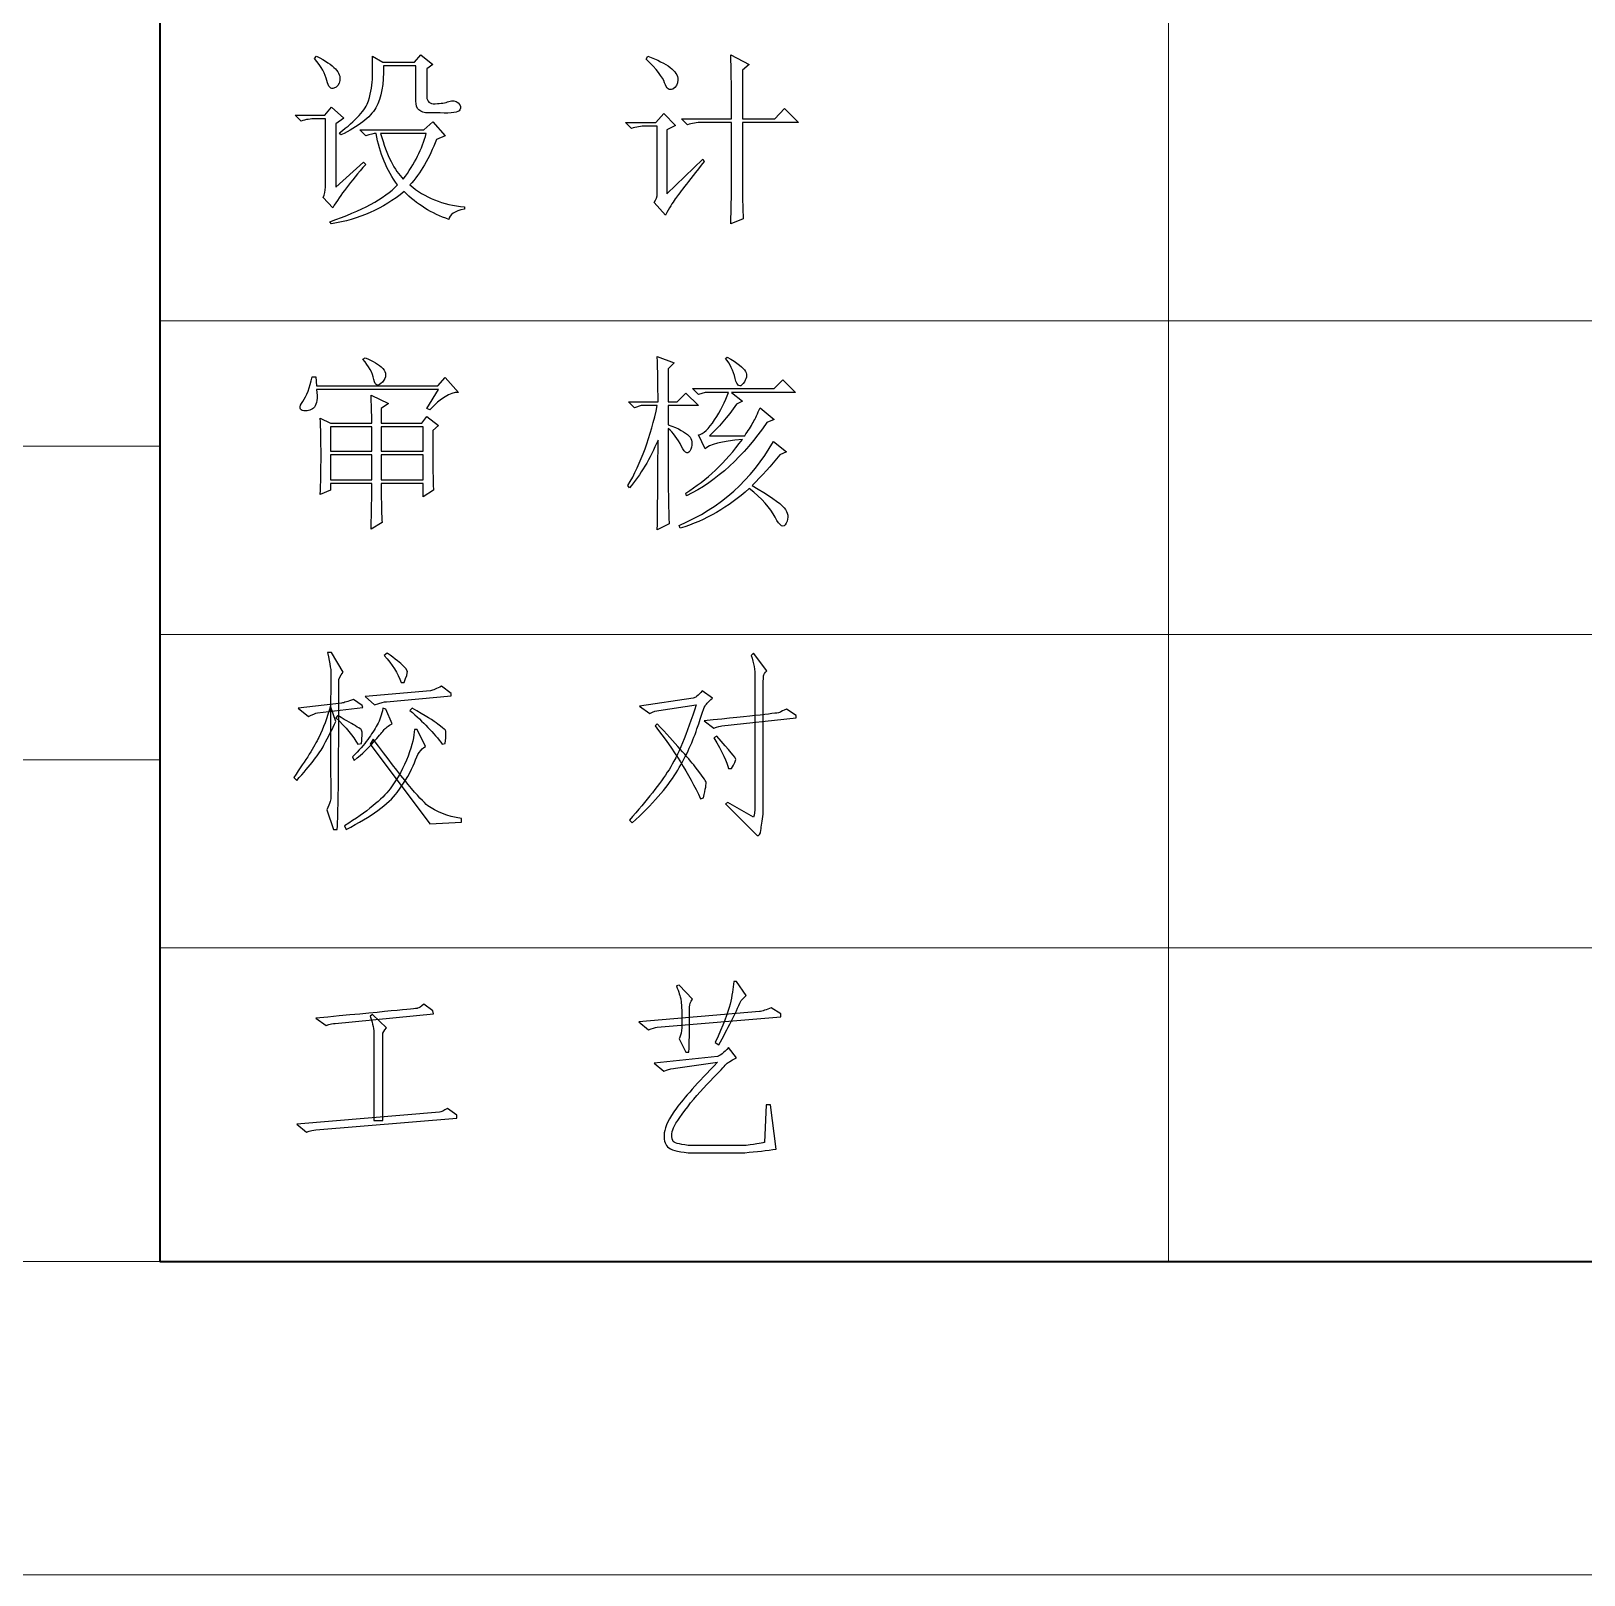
# Model space of a CAD drawing. Header units: millimetres. Extents: x -894 to 2281, y 379 to 1725.
# Drawn here: x 375.5 to 471.9, y 568.3 to 664.2 of the extents above; entities that cross this region are included whole.
import ezdxf

# ---------------------------------------------------------------- set-up
doc = ezdxf.new("R2010")
doc.units = ezdxf.units.MM
doc.layers.add('layer 1', color=7, linetype='Continuous')

msp = doc.modelspace()

# ---------------------------------------------------------------- linework, layer by layer
at = {"layer": 'layer 1', "lineweight": 35}
for points in [[(383.463, 1705.287), (383.463, 1705.287), (383.463, 587.778), (383.463, 587.778)], [(383.463, 587.778), (383.463, 587.778), (1135.285, 587.778), (1135.285, 587.778)]]:
    msp.add_open_spline(points, degree=3, dxfattribs=at)
at = {"layer": 'layer 1', "color": 1, "lineweight": 9}
for points in [[(383.463, 762.997), (383.463, 762.997), (383.463, 587.778), (383.463, 587.778)], [(446.115, 762.997), (446.115, 762.997), (446.115, 587.778), (446.115, 587.778)], [(634.07, 646.184), (634.07, 646.184), (383.463, 646.184), (383.463, 646.184)], [(383.463, 638.396), (383.463, 638.396), (279.043, 638.396), (279.043, 638.396)], [(383.463, 638.396), (383.463, 638.396), (383.463, 638.396), (383.463, 638.396)], [(634.07, 626.715), (634.07, 626.715), (383.463, 626.715), (383.463, 626.715)], [(383.463, 618.928), (383.463, 618.928), (279.043, 618.928), (279.043, 618.928)], [(383.463, 618.928), (383.463, 618.928), (383.463, 618.928), (383.463, 618.928)], [(884.678, 607.246), (884.678, 607.246), (383.463, 607.246), (383.463, 607.246)], [(383.463, 587.778), (383.463, 587.778), (279.043, 587.778), (279.043, 587.778)], [(383.463, 587.778), (383.463, 587.778), (383.463, 587.778), (383.463, 587.778)], [(279.043, 568.309), (279.043, 568.309), (1156.169, 568.309), (1156.169, 568.309)]]:
    msp.add_open_spline(points, degree=3, dxfattribs=at)
at = {"layer": 'layer 1', "color": 1}
for points, knots in [([(393.074, 662.47), (393.498, 661.952), (393.757, 661.497), (393.848, 661.099), (393.848, 661.099), (393.94, 660.704), (394.084, 660.544), (394.283, 660.62), (394.283, 660.62), (394.479, 660.696), (394.602, 660.856), (394.647, 661.099), (394.647, 661.099), (394.693, 661.343), (394.602, 661.586), (394.372, 661.829), (394.372, 661.829), (394.144, 662.073), (393.757, 662.332), (393.21, 662.606), (393.21, 662.606), (393.21, 662.606), (393.074, 662.47), (393.074, 662.47)], [0, 0, 0, 0, 0.166667, 0.166667, 0.166667, 0.166667, 0.333333, 0.333333, 0.333333, 0.333333, 0.5, 0.5, 0.5, 0.5, 0.666667, 0.666667, 0.666667, 0.666667, 0.833333, 0.833333, 0.833333, 0.833333, 1, 1, 1, 1]), ([(400.053, 660.097), (400.053, 660.097), (400.053, 661.829), (400.053, 661.829), (400.053, 661.829), (400.053, 661.829), (400.419, 662.104), (400.419, 662.104), (400.419, 662.104), (400.419, 662.104), (399.689, 662.698), (399.689, 662.698), (399.689, 662.698), (399.689, 662.698), (399.278, 662.24), (399.278, 662.24), (399.278, 662.24), (399.278, 662.24), (397.316, 662.24), (397.316, 662.24), (397.316, 662.24), (397.316, 662.24), (396.677, 662.606), (396.677, 662.606), (396.677, 662.606), (396.677, 662.18), (396.677, 661.753), (396.677, 661.329), (396.677, 661.329), (396.677, 660.903), (396.593, 660.408), (396.426, 659.846), (396.426, 659.846), (396.259, 659.283), (395.659, 658.621), (394.623, 657.86), (394.623, 657.86), (394.623, 657.86), (394.715, 657.723), (394.715, 657.723), (394.715, 657.723), (395.811, 658.241), (396.533, 658.804), (396.884, 659.411), (396.884, 659.411), (397.232, 660.021), (397.392, 660.887), (397.363, 662.012), (397.363, 662.012), (397.363, 662.012), (399.37, 662.012), (399.37, 662.012), (399.37, 662.012), (399.37, 662.012), (399.37, 659.822), (399.37, 659.822), (399.37, 659.822), (399.37, 659.335), (399.629, 659.092), (400.145, 659.092), (400.145, 659.092), (400.145, 659.092), (400.875, 659.092), (400.875, 659.092), (400.875, 659.092), (401.605, 659.063), (402.015, 659.123), (402.107, 659.275), (402.107, 659.275), (402.199, 659.427), (402.16, 659.571), (401.994, 659.709), (401.994, 659.709), (401.827, 659.846), (401.636, 659.875), (401.424, 659.799), (401.424, 659.799), (401.209, 659.723), (400.929, 659.678), (400.579, 659.663), (400.579, 659.663), (400.228, 659.647), (400.053, 659.793), (400.053, 660.097)], [0, 0, 0, 0, 0.047619, 0.047619, 0.047619, 0.047619, 0.095238, 0.095238, 0.095238, 0.095238, 0.142857, 0.142857, 0.142857, 0.142857, 0.190476, 0.190476, 0.190476, 0.190476, 0.238095, 0.238095, 0.238095, 0.238095, 0.285714, 0.285714, 0.285714, 0.285714, 0.333333, 0.333333, 0.333333, 0.333333, 0.380952, 0.380952, 0.380952, 0.380952, 0.428571, 0.428571, 0.428571, 0.428571, 0.47619, 0.47619, 0.47619, 0.47619, 0.52381, 0.52381, 0.52381, 0.52381, 0.571429, 0.571429, 0.571429, 0.571429, 0.619048, 0.619048, 0.619048, 0.619048, 0.666667, 0.666667, 0.666667, 0.666667, 0.714286, 0.714286, 0.714286, 0.714286, 0.761905, 0.761905, 0.761905, 0.761905, 0.809524, 0.809524, 0.809524, 0.809524, 0.857143, 0.857143, 0.857143, 0.857143, 0.904762, 0.904762, 0.904762, 0.904762, 0.952381, 0.952381, 0.952381, 0.952381, 1, 1, 1, 1]), ([(413.679, 662.423), (414.317, 661.816), (414.697, 661.329), (414.819, 660.963), (414.819, 660.963), (414.94, 660.599), (415.108, 660.469), (415.32, 660.576), (415.32, 660.576), (415.534, 660.683), (415.639, 660.872), (415.639, 661.146), (415.639, 661.146), (415.639, 661.419), (415.479, 661.678), (415.16, 661.921), (415.16, 661.921), (414.841, 662.164), (414.377, 662.392), (413.77, 662.606), (413.77, 662.606), (413.77, 662.606), (413.679, 662.423), (413.679, 662.423)], [0, 0, 0, 0, 0.166667, 0.166667, 0.166667, 0.166667, 0.333333, 0.333333, 0.333333, 0.333333, 0.5, 0.5, 0.5, 0.5, 0.666667, 0.666667, 0.666667, 0.666667, 0.833333, 0.833333, 0.833333, 0.833333, 1, 1, 1, 1]), ([(418.97, 658.728), (418.97, 658.728), (415.869, 658.728), (415.869, 658.728), (415.869, 658.728), (415.869, 658.728), (416.233, 658.362), (416.233, 658.362), (416.233, 658.362), (416.507, 658.454), (416.811, 658.498), (417.146, 658.498), (417.146, 658.498), (417.146, 658.498), (418.97, 658.498), (418.97, 658.498), (418.97, 658.498), (418.97, 658.498), (418.97, 654.439), (418.97, 654.439), (418.97, 654.439), (418.97, 653.952), (418.957, 653.207), (418.925, 652.202), (418.925, 652.202), (418.925, 652.202), (419.7, 652.521), (419.7, 652.521), (419.7, 652.521), (419.671, 653.1), (419.655, 653.662), (419.655, 654.209), (419.655, 654.209), (419.655, 654.209), (419.655, 658.498), (419.655, 658.498), (419.655, 658.498), (419.655, 658.498), (423.123, 658.498), (423.123, 658.498), (423.123, 658.498), (423.123, 658.498), (422.256, 659.367), (422.256, 659.367), (422.256, 659.367), (422.256, 659.367), (421.663, 658.728), (421.663, 658.728), (421.663, 658.728), (421.663, 658.728), (419.655, 658.728), (419.655, 658.728), (419.655, 658.728), (419.655, 658.728), (419.655, 661.74), (419.655, 661.74), (419.655, 661.74), (419.655, 661.74), (420.066, 662.104), (420.066, 662.104), (420.066, 662.104), (420.066, 662.104), (418.925, 662.698), (418.925, 662.698), (418.925, 662.698), (418.957, 662.088), (418.97, 660.767), (418.97, 658.728)], [0, 0, 0, 0, 0.058824, 0.058824, 0.058824, 0.058824, 0.117647, 0.117647, 0.117647, 0.117647, 0.176471, 0.176471, 0.176471, 0.176471, 0.235294, 0.235294, 0.235294, 0.235294, 0.294118, 0.294118, 0.294118, 0.294118, 0.352941, 0.352941, 0.352941, 0.352941, 0.411765, 0.411765, 0.411765, 0.411765, 0.470588, 0.470588, 0.470588, 0.470588, 0.529412, 0.529412, 0.529412, 0.529412, 0.588235, 0.588235, 0.588235, 0.588235, 0.647059, 0.647059, 0.647059, 0.647059, 0.705882, 0.705882, 0.705882, 0.705882, 0.764706, 0.764706, 0.764706, 0.764706, 0.823529, 0.823529, 0.823529, 0.823529, 0.882353, 0.882353, 0.882353, 0.882353, 0.941176, 0.941176, 0.941176, 0.941176, 1, 1, 1, 1]), ([(394.395, 654.484), (394.395, 654.484), (394.395, 658.409), (394.395, 658.409), (394.395, 658.409), (394.395, 658.409), (394.898, 658.773), (394.898, 658.773), (394.898, 658.773), (394.898, 658.773), (394.123, 659.458), (394.123, 659.458), (394.123, 659.458), (394.123, 659.458), (393.712, 658.956), (393.712, 658.956), (393.712, 658.956), (393.712, 658.956), (391.886, 658.956), (391.886, 658.956), (391.886, 658.956), (391.886, 658.956), (392.252, 658.59), (392.252, 658.59), (392.252, 658.59), (392.524, 658.681), (392.83, 658.728), (393.163, 658.728), (393.163, 658.728), (393.163, 658.728), (393.757, 658.728), (393.757, 658.728), (393.757, 658.728), (393.757, 658.728), (393.757, 654.484), (393.757, 654.484), (393.757, 654.484), (393.757, 654.241), (393.712, 654.028), (393.621, 653.845), (393.621, 653.845), (393.621, 653.845), (394.212, 653.207), (394.212, 653.207), (394.212, 653.207), (394.456, 653.602), (394.738, 654.013), (395.057, 654.439), (395.057, 654.439), (395.377, 654.863), (395.78, 655.35), (396.266, 655.899), (396.266, 655.899), (396.266, 655.899), (396.13, 656.036), (396.13, 656.036), (396.13, 656.036), (396.13, 656.036), (394.395, 654.484), (394.395, 654.484)], [0, 0, 0, 0, 0.066667, 0.066667, 0.066667, 0.066667, 0.133333, 0.133333, 0.133333, 0.133333, 0.2, 0.2, 0.2, 0.2, 0.266667, 0.266667, 0.266667, 0.266667, 0.333333, 0.333333, 0.333333, 0.333333, 0.4, 0.4, 0.4, 0.4, 0.466667, 0.466667, 0.466667, 0.466667, 0.533333, 0.533333, 0.533333, 0.533333, 0.6, 0.6, 0.6, 0.6, 0.666667, 0.666667, 0.666667, 0.666667, 0.733333, 0.733333, 0.733333, 0.733333, 0.8, 0.8, 0.8, 0.8, 0.866667, 0.866667, 0.866667, 0.866667, 0.933333, 0.933333, 0.933333, 0.933333, 1, 1, 1, 1]), ([(414.956, 654.073), (414.956, 654.073), (414.956, 658.043), (414.956, 658.043), (414.956, 658.043), (414.956, 658.043), (415.503, 658.317), (415.503, 658.317), (415.503, 658.317), (415.503, 658.317), (414.773, 659.047), (414.773, 659.047), (414.773, 659.047), (414.773, 659.047), (414.27, 658.498), (414.27, 658.498), (414.27, 658.498), (414.27, 658.498), (412.399, 658.498), (412.399, 658.498), (412.399, 658.498), (412.399, 658.498), (412.765, 658.134), (412.765, 658.134), (412.765, 658.134), (413.04, 658.226), (413.344, 658.271), (413.679, 658.271), (413.679, 658.271), (413.679, 658.271), (414.362, 658.271), (414.362, 658.271), (414.362, 658.271), (414.362, 658.271), (414.362, 654.392), (414.362, 654.392), (414.362, 654.392), (414.362, 654.392), (414.362, 654.293), (414.362, 654.096), (414.362, 654.096), (414.362, 653.898), (414.302, 653.709), (414.179, 653.526), (414.179, 653.526), (414.179, 653.526), (414.864, 652.749), (414.864, 652.749), (414.864, 652.749), (415.108, 653.176), (415.312, 653.51), (415.479, 653.754), (415.479, 653.754), (415.647, 653.997), (416.248, 654.772), (417.282, 656.08), (417.282, 656.08), (417.282, 656.08), (417.191, 656.219), (417.191, 656.219), (417.191, 656.219), (417.191, 656.219), (414.956, 654.073), (414.956, 654.073)], [0, 0, 0, 0, 0.0625, 0.0625, 0.0625, 0.0625, 0.125, 0.125, 0.125, 0.125, 0.1875, 0.1875, 0.1875, 0.1875, 0.25, 0.25, 0.25, 0.25, 0.3125, 0.3125, 0.3125, 0.3125, 0.375, 0.375, 0.375, 0.375, 0.4375, 0.4375, 0.4375, 0.4375, 0.5, 0.5, 0.5, 0.5, 0.5625, 0.5625, 0.5625, 0.5625, 0.625, 0.625, 0.625, 0.625, 0.6875, 0.6875, 0.6875, 0.6875, 0.75, 0.75, 0.75, 0.75, 0.8125, 0.8125, 0.8125, 0.8125, 0.875, 0.875, 0.875, 0.875, 0.9375, 0.9375, 0.9375, 0.9375, 1, 1, 1, 1]), ([(395.902, 658.043), (395.902, 658.043), (396.266, 657.679), (396.266, 657.679), (396.266, 657.679), (396.541, 657.768), (396.753, 657.815), (396.905, 657.815), (396.905, 657.815), (396.905, 657.815), (396.905, 657.815), (396.905, 657.815), (396.905, 657.815), (397.119, 656.598), (397.559, 655.533), (398.229, 654.62), (398.229, 654.62), (397.407, 653.769), (396.007, 653.008), (394.031, 652.338), (394.031, 652.338), (394.031, 652.338), (394.123, 652.202), (394.123, 652.202), (394.123, 652.202), (395.826, 652.477), (397.331, 653.144), (398.64, 654.209), (398.64, 654.209), (399.43, 653.419), (400.359, 652.841), (401.424, 652.477), (401.424, 652.477), (401.453, 652.78), (401.772, 652.993), (402.382, 653.115), (402.382, 653.115), (402.382, 653.115), (402.382, 653.251), (402.382, 653.251), (402.382, 653.251), (401.042, 653.374), (399.917, 653.83), (399.004, 654.62), (399.004, 654.62), (399.673, 655.35), (400.22, 656.295), (400.647, 657.449), (400.647, 657.449), (400.647, 657.449), (401.194, 657.679), (401.194, 657.679), (401.194, 657.679), (401.194, 657.679), (400.419, 658.545), (400.419, 658.545), (400.419, 658.545), (400.419, 658.545), (399.872, 658.043), (399.872, 658.043), (399.872, 658.043), (399.872, 658.043), (395.902, 658.043), (395.902, 658.043)], [0, 0, 0, 0, 0.0625, 0.0625, 0.0625, 0.0625, 0.125, 0.125, 0.125, 0.125, 0.1875, 0.1875, 0.1875, 0.1875, 0.25, 0.25, 0.25, 0.25, 0.3125, 0.3125, 0.3125, 0.3125, 0.375, 0.375, 0.375, 0.375, 0.4375, 0.4375, 0.4375, 0.4375, 0.5, 0.5, 0.5, 0.5, 0.5625, 0.5625, 0.5625, 0.5625, 0.625, 0.625, 0.625, 0.625, 0.6875, 0.6875, 0.6875, 0.6875, 0.75, 0.75, 0.75, 0.75, 0.8125, 0.8125, 0.8125, 0.8125, 0.875, 0.875, 0.875, 0.875, 0.9375, 0.9375, 0.9375, 0.9375, 1, 1, 1, 1]), ([(397.179, 657.815), (397.179, 657.815), (400.008, 657.815), (400.008, 657.815), (400.008, 657.815), (399.765, 656.873), (399.294, 655.928), (398.593, 654.986), (398.593, 654.986), (398.046, 655.502), (397.575, 656.446), (397.179, 657.815)], [0, 0, 0, 0, 0.333333, 0.333333, 0.333333, 0.333333, 0.666667, 0.666667, 0.666667, 0.666667, 1, 1, 1, 1]), ([(396.083, 643.794), (396.449, 643.368), (396.677, 642.951), (396.769, 642.541), (396.769, 642.541), (396.86, 642.13), (397.035, 642.075), (397.292, 642.381), (397.292, 642.381), (397.551, 642.685), (397.559, 642.965), (397.316, 643.224), (397.316, 643.224), (397.072, 643.483), (396.708, 643.703), (396.222, 643.886), (396.222, 643.886), (396.222, 643.886), (396.083, 643.794), (396.083, 643.794)], [0, 0, 0, 0, 0.2, 0.2, 0.2, 0.2, 0.4, 0.4, 0.4, 0.4, 0.6, 0.6, 0.6, 0.6, 0.8, 0.8, 0.8, 0.8, 1, 1, 1, 1]), ([(415.047, 635.763), (415.047, 635.763), (415.047, 639.505), (415.047, 639.505), (415.047, 639.505), (415.351, 639.231), (415.625, 638.859), (415.869, 638.388), (415.869, 638.388), (416.112, 637.917), (416.301, 637.854), (416.439, 638.205), (416.439, 638.205), (416.575, 638.555), (416.536, 638.836), (416.324, 639.05), (416.324, 639.05), (416.112, 639.262), (415.686, 639.49), (415.047, 639.733), (415.047, 639.733), (415.047, 639.733), (415.047, 640.921), (415.047, 640.921), (415.047, 640.921), (415.047, 640.921), (416.918, 640.921), (416.918, 640.921), (416.918, 640.921), (416.918, 640.921), (416.141, 641.696), (416.141, 641.696), (416.141, 641.696), (416.141, 641.696), (415.594, 641.149), (415.594, 641.149), (415.594, 641.149), (415.594, 641.149), (415.047, 641.149), (415.047, 641.149), (415.047, 641.149), (415.047, 641.149), (415.047, 643.201), (415.047, 643.201), (415.047, 643.201), (415.047, 643.201), (415.411, 643.567), (415.411, 643.567), (415.411, 643.567), (415.411, 643.567), (414.362, 643.977), (414.362, 643.977), (414.362, 643.977), (414.393, 643.095), (414.409, 642.151), (414.409, 641.149), (414.409, 641.149), (414.409, 641.149), (412.582, 641.149), (412.582, 641.149), (412.582, 641.149), (412.582, 641.149), (412.948, 640.783), (412.948, 640.783), (412.948, 640.783), (412.948, 640.783), (413.359, 640.921), (413.359, 640.921), (413.359, 640.921), (413.359, 640.921), (414.362, 640.921), (414.362, 640.921), (414.362, 640.921), (413.967, 639.003), (413.359, 637.346), (412.538, 635.947), (412.538, 635.947), (412.538, 635.947), (412.629, 635.81), (412.629, 635.81), (412.629, 635.81), (413.328, 636.63), (413.922, 637.619), (414.409, 638.775), (414.409, 638.775), (414.409, 636.86), (414.393, 635.004), (414.362, 633.209), (414.362, 633.209), (414.362, 633.209), (415.092, 633.573), (415.092, 633.573), (415.092, 633.573), (415.063, 634.638), (415.047, 635.368), (415.047, 635.763)], [0, 0, 0, 0, 0.041667, 0.041667, 0.041667, 0.041667, 0.083333, 0.083333, 0.083333, 0.083333, 0.125, 0.125, 0.125, 0.125, 0.166667, 0.166667, 0.166667, 0.166667, 0.208333, 0.208333, 0.208333, 0.208333, 0.25, 0.25, 0.25, 0.25, 0.291667, 0.291667, 0.291667, 0.291667, 0.333333, 0.333333, 0.333333, 0.333333, 0.375, 0.375, 0.375, 0.375, 0.416667, 0.416667, 0.416667, 0.416667, 0.458333, 0.458333, 0.458333, 0.458333, 0.5, 0.5, 0.5, 0.5, 0.541667, 0.541667, 0.541667, 0.541667, 0.583333, 0.583333, 0.583333, 0.583333, 0.625, 0.625, 0.625, 0.625, 0.666667, 0.666667, 0.666667, 0.666667, 0.708333, 0.708333, 0.708333, 0.708333, 0.75, 0.75, 0.75, 0.75, 0.791667, 0.791667, 0.791667, 0.791667, 0.833333, 0.833333, 0.833333, 0.833333, 0.875, 0.875, 0.875, 0.875, 0.916667, 0.916667, 0.916667, 0.916667, 0.958333, 0.958333, 0.958333, 0.958333, 1, 1, 1, 1]), ([(418.606, 643.841), (418.881, 643.506), (419.077, 643.095), (419.2, 642.609), (419.2, 642.609), (419.321, 642.122), (419.488, 642.015), (419.7, 642.289), (419.7, 642.289), (419.914, 642.562), (419.959, 642.813), (419.838, 643.041), (419.838, 643.041), (419.716, 643.271), (419.336, 643.567), (418.698, 643.931), (418.698, 643.931), (418.698, 643.931), (418.606, 643.841), (418.606, 643.841)], [0, 0, 0, 0, 0.2, 0.2, 0.2, 0.2, 0.4, 0.4, 0.4, 0.4, 0.6, 0.6, 0.6, 0.6, 0.8, 0.8, 0.8, 0.8, 1, 1, 1, 1]), ([(400.053, 640.738), (400.053, 640.738), (400.236, 640.646), (400.236, 640.646), (400.236, 640.646), (400.906, 641.376), (401.5, 641.74), (402.015, 641.74), (402.015, 641.74), (402.015, 641.74), (401.194, 642.653), (401.194, 642.653), (401.194, 642.653), (401.194, 642.653), (400.738, 642.151), (400.738, 642.151), (400.738, 642.151), (400.738, 642.151), (393.21, 642.151), (393.21, 642.151), (393.21, 642.151), (393.21, 642.151), (393.163, 642.7), (393.163, 642.7), (393.163, 642.7), (393.163, 642.7), (392.935, 642.7), (392.935, 642.7), (392.935, 642.7), (392.783, 642.031), (392.587, 641.52), (392.343, 641.17), (392.343, 641.17), (392.1, 640.822), (392.121, 640.631), (392.412, 640.602), (392.412, 640.602), (392.7, 640.57), (392.92, 640.646), (393.074, 640.829), (393.074, 640.829), (393.225, 641.01), (393.27, 641.376), (393.21, 641.923), (393.21, 641.923), (393.21, 641.923), (400.783, 641.923), (400.783, 641.923), (400.783, 641.923), (400.783, 641.923), (400.053, 640.738), (400.053, 640.738)], [0, 0, 0, 0, 0.076923, 0.076923, 0.076923, 0.076923, 0.153846, 0.153846, 0.153846, 0.153846, 0.230769, 0.230769, 0.230769, 0.230769, 0.307692, 0.307692, 0.307692, 0.307692, 0.384615, 0.384615, 0.384615, 0.384615, 0.461538, 0.461538, 0.461538, 0.461538, 0.538462, 0.538462, 0.538462, 0.538462, 0.615385, 0.615385, 0.615385, 0.615385, 0.692308, 0.692308, 0.692308, 0.692308, 0.769231, 0.769231, 0.769231, 0.769231, 0.846154, 0.846154, 0.846154, 0.846154, 0.923077, 0.923077, 0.923077, 0.923077, 1, 1, 1, 1]), ([(417.601, 639.05), (418.151, 639.537), (418.713, 640.191), (419.289, 641.01), (419.289, 641.01), (419.289, 641.01), (419.655, 641.193), (419.655, 641.193), (419.655, 641.193), (419.655, 641.193), (418.97, 641.74), (418.97, 641.74), (418.97, 641.74), (418.97, 641.74), (422.94, 641.74), (422.94, 641.74), (422.94, 641.74), (422.94, 641.74), (422.165, 642.517), (422.165, 642.517), (422.165, 642.517), (422.165, 642.517), (421.618, 641.97), (421.618, 641.97), (421.618, 641.97), (421.618, 641.97), (416.552, 641.97), (416.552, 641.97), (416.552, 641.97), (416.552, 641.97), (416.918, 641.604), (416.918, 641.604), (416.918, 641.604), (416.918, 641.604), (417.329, 641.74), (417.329, 641.74), (417.329, 641.74), (417.329, 641.74), (418.789, 641.74), (418.789, 641.74), (418.789, 641.74), (418.575, 641.164), (418.287, 640.594), (417.921, 640.031), (417.921, 640.031), (417.557, 639.466), (417.222, 639.155), (416.918, 639.095), (416.918, 639.095), (416.918, 639.095), (417.329, 638.228), (417.329, 638.228), (417.329, 638.228), (417.572, 638.501), (418.347, 638.699), (419.655, 638.82), (419.655, 638.82), (418.59, 637.391), (417.42, 636.281), (416.141, 635.491), (416.141, 635.491), (416.141, 635.491), (416.188, 635.308), (416.188, 635.308), (416.188, 635.308), (418.073, 636.25), (419.731, 637.771), (421.16, 639.871), (421.16, 639.871), (421.16, 639.871), (421.618, 640.052), (421.618, 640.052), (421.618, 640.052), (421.618, 640.052), (420.75, 640.783), (420.75, 640.783), (420.75, 640.783), (420.598, 640.419), (420.454, 640.115), (420.317, 639.871), (420.317, 639.871), (420.179, 639.628), (420.006, 639.354), (419.792, 639.05), (419.792, 639.05), (419.792, 639.05), (417.601, 639.05), (417.601, 639.05)], [0, 0, 0, 0, 0.045455, 0.045455, 0.045455, 0.045455, 0.090909, 0.090909, 0.090909, 0.090909, 0.136364, 0.136364, 0.136364, 0.136364, 0.181818, 0.181818, 0.181818, 0.181818, 0.227273, 0.227273, 0.227273, 0.227273, 0.272727, 0.272727, 0.272727, 0.272727, 0.318182, 0.318182, 0.318182, 0.318182, 0.363636, 0.363636, 0.363636, 0.363636, 0.409091, 0.409091, 0.409091, 0.409091, 0.454545, 0.454545, 0.454545, 0.454545, 0.5, 0.5, 0.5, 0.5, 0.545455, 0.545455, 0.545455, 0.545455, 0.590909, 0.590909, 0.590909, 0.590909, 0.636364, 0.636364, 0.636364, 0.636364, 0.681818, 0.681818, 0.681818, 0.681818, 0.727273, 0.727273, 0.727273, 0.727273, 0.772727, 0.772727, 0.772727, 0.772727, 0.818182, 0.818182, 0.818182, 0.818182, 0.863636, 0.863636, 0.863636, 0.863636, 0.909091, 0.909091, 0.909091, 0.909091, 0.954545, 0.954545, 0.954545, 0.954545, 1, 1, 1, 1]), ([(396.632, 639.825), (396.632, 639.825), (394.076, 639.825), (394.076, 639.825), (394.076, 639.825), (394.076, 639.825), (393.438, 640.144), (393.438, 640.144), (393.438, 640.144), (393.469, 639.505), (393.482, 638.731), (393.482, 637.817), (393.482, 637.817), (393.482, 636.904), (393.469, 636.098), (393.438, 635.399), (393.438, 635.399), (393.438, 635.399), (394.076, 635.672), (394.076, 635.672), (394.076, 635.672), (394.076, 635.672), (394.076, 636.083), (394.076, 636.083), (394.076, 636.083), (394.076, 636.083), (396.632, 636.083), (396.632, 636.083), (396.632, 636.083), (396.632, 634.745), (396.617, 633.801), (396.586, 633.254), (396.586, 633.254), (396.586, 633.254), (397.271, 633.665), (397.271, 633.665), (397.271, 633.665), (397.24, 634), (397.224, 634.806), (397.224, 636.083), (397.224, 636.083), (397.224, 636.083), (399.825, 636.083), (399.825, 636.083), (399.825, 636.083), (399.825, 636.083), (399.825, 635.261), (399.825, 635.261), (399.825, 635.261), (399.825, 635.261), (400.464, 635.672), (400.464, 635.672), (400.464, 635.672), (400.435, 636.159), (400.419, 637.391), (400.419, 639.369), (400.419, 639.369), (400.419, 639.369), (400.783, 639.688), (400.783, 639.688), (400.783, 639.688), (400.783, 639.688), (400.053, 640.235), (400.053, 640.235), (400.053, 640.235), (400.053, 640.235), (399.734, 639.825), (399.734, 639.825), (399.734, 639.825), (399.734, 639.825), (397.224, 639.825), (397.224, 639.825), (397.224, 639.825), (397.224, 639.825), (397.224, 640.738), (397.224, 640.738), (397.224, 640.738), (397.224, 640.738), (397.682, 641.057), (397.682, 641.057), (397.682, 641.057), (397.682, 641.057), (396.586, 641.559), (396.586, 641.559), (396.586, 641.559), (396.617, 641.073), (396.632, 640.494), (396.632, 639.825)], [0, 0, 0, 0, 0.045455, 0.045455, 0.045455, 0.045455, 0.090909, 0.090909, 0.090909, 0.090909, 0.136364, 0.136364, 0.136364, 0.136364, 0.181818, 0.181818, 0.181818, 0.181818, 0.227273, 0.227273, 0.227273, 0.227273, 0.272727, 0.272727, 0.272727, 0.272727, 0.318182, 0.318182, 0.318182, 0.318182, 0.363636, 0.363636, 0.363636, 0.363636, 0.409091, 0.409091, 0.409091, 0.409091, 0.454545, 0.454545, 0.454545, 0.454545, 0.5, 0.5, 0.5, 0.5, 0.545455, 0.545455, 0.545455, 0.545455, 0.590909, 0.590909, 0.590909, 0.590909, 0.636364, 0.636364, 0.636364, 0.636364, 0.681818, 0.681818, 0.681818, 0.681818, 0.727273, 0.727273, 0.727273, 0.727273, 0.772727, 0.772727, 0.772727, 0.772727, 0.818182, 0.818182, 0.818182, 0.818182, 0.863636, 0.863636, 0.863636, 0.863636, 0.909091, 0.909091, 0.909091, 0.909091, 0.954545, 0.954545, 0.954545, 0.954545, 1, 1, 1, 1]), ([(394.076, 639.597), (394.076, 639.597), (396.632, 639.597), (396.632, 639.597), (396.632, 639.597), (396.632, 639.597), (396.632, 638.09), (396.632, 638.09), (396.632, 638.09), (396.632, 638.09), (394.076, 638.09), (394.076, 638.09), (394.076, 638.09), (394.076, 638.09), (394.076, 639.597), (394.076, 639.597)], [0, 0, 0, 0, 0.25, 0.25, 0.25, 0.25, 0.5, 0.5, 0.5, 0.5, 0.75, 0.75, 0.75, 0.75, 1, 1, 1, 1]), ([(397.224, 639.597), (397.224, 639.597), (399.825, 639.597), (399.825, 639.597), (399.825, 639.597), (399.825, 639.597), (399.825, 638.09), (399.825, 638.09), (399.825, 638.09), (399.825, 638.09), (397.224, 638.09), (397.224, 638.09), (397.224, 638.09), (397.224, 638.09), (397.224, 639.597), (397.224, 639.597)], [0, 0, 0, 0, 0.25, 0.25, 0.25, 0.25, 0.5, 0.5, 0.5, 0.5, 0.75, 0.75, 0.75, 0.75, 1, 1, 1, 1]), ([(421.571, 638.684), (420.234, 636.311), (418.287, 634.578), (415.73, 633.482), (415.73, 633.482), (415.73, 633.482), (415.777, 633.301), (415.777, 633.301), (415.777, 633.301), (417.358, 633.787), (418.789, 634.607), (420.066, 635.763), (420.066, 635.763), (420.857, 635.156), (421.396, 634.562), (421.686, 633.984), (421.686, 633.984), (421.974, 633.406), (422.204, 633.285), (422.369, 633.62), (422.369, 633.62), (422.537, 633.953), (422.492, 634.274), (422.233, 634.578), (422.233, 634.578), (421.974, 634.882), (421.314, 635.337), (420.249, 635.947), (420.249, 635.947), (420.857, 636.554), (421.435, 637.195), (421.982, 637.862), (421.982, 637.862), (421.982, 637.862), (422.393, 638.045), (422.393, 638.045), (422.393, 638.045), (422.393, 638.045), (421.571, 638.684), (421.571, 638.684)], [0, 0, 0, 0, 0.1, 0.1, 0.1, 0.1, 0.2, 0.2, 0.2, 0.2, 0.3, 0.3, 0.3, 0.3, 0.4, 0.4, 0.4, 0.4, 0.5, 0.5, 0.5, 0.5, 0.6, 0.6, 0.6, 0.6, 0.7, 0.7, 0.7, 0.7, 0.8, 0.8, 0.8, 0.8, 0.9, 0.9, 0.9, 0.9, 1, 1, 1, 1]), ([(394.076, 637.862), (394.076, 637.862), (396.632, 637.862), (396.632, 637.862), (396.632, 637.862), (396.632, 637.862), (396.632, 636.311), (396.632, 636.311), (396.632, 636.311), (396.632, 636.311), (394.076, 636.311), (394.076, 636.311), (394.076, 636.311), (394.076, 636.311), (394.076, 637.862), (394.076, 637.862)], [0, 0, 0, 0, 0.25, 0.25, 0.25, 0.25, 0.5, 0.5, 0.5, 0.5, 0.75, 0.75, 0.75, 0.75, 1, 1, 1, 1]), ([(397.224, 637.862), (397.224, 637.862), (399.825, 637.862), (399.825, 637.862), (399.825, 637.862), (399.825, 637.862), (399.825, 636.311), (399.825, 636.311), (399.825, 636.311), (399.825, 636.311), (397.224, 636.311), (397.224, 636.311), (397.224, 636.311), (397.224, 636.311), (397.224, 637.862), (397.224, 637.862)], [0, 0, 0, 0, 0.25, 0.25, 0.25, 0.25, 0.5, 0.5, 0.5, 0.5, 0.75, 0.75, 0.75, 0.75, 1, 1, 1, 1]), ([(394.853, 624.358), (394.67, 624.143), (394.578, 623.947), (394.578, 623.764), (394.578, 623.764), (394.578, 623.581), (394.578, 622.296), (394.578, 619.909), (394.578, 619.909), (394.578, 617.52), (394.547, 615.749), (394.487, 614.592), (394.487, 614.592), (394.487, 614.592), (394.259, 614.592), (394.259, 614.592), (394.259, 614.592), (394.259, 614.592), (393.848, 615.824), (393.848, 615.824), (393.848, 615.824), (394.031, 616.22), (394.115, 616.494), (394.1, 616.646), (394.1, 616.646), (394.084, 616.798), (394.076, 618.038), (394.076, 620.365), (394.076, 620.365), (394.076, 622.691), (394.084, 623.962), (394.1, 624.175), (394.1, 624.175), (394.115, 624.387), (394.047, 624.86), (393.893, 625.59), (393.893, 625.59), (393.893, 625.59), (394.123, 625.59), (394.123, 625.59), (394.123, 625.59), (394.123, 625.59), (394.853, 624.358), (394.853, 624.358)], [0, 0, 0, 0, 0.090909, 0.090909, 0.090909, 0.090909, 0.181818, 0.181818, 0.181818, 0.181818, 0.272727, 0.272727, 0.272727, 0.272727, 0.363636, 0.363636, 0.363636, 0.363636, 0.454545, 0.454545, 0.454545, 0.454545, 0.545455, 0.545455, 0.545455, 0.545455, 0.636364, 0.636364, 0.636364, 0.636364, 0.727273, 0.727273, 0.727273, 0.727273, 0.818182, 0.818182, 0.818182, 0.818182, 0.909091, 0.909091, 0.909091, 0.909091, 1, 1, 1, 1]), ([(398.457, 623.719), (398.244, 624.295), (397.894, 624.86), (397.407, 625.407), (397.407, 625.407), (397.407, 625.407), (397.59, 625.543), (397.59, 625.543), (397.59, 625.543), (398.106, 625.179), (398.441, 624.92), (398.593, 624.768), (398.593, 624.768), (398.747, 624.617), (398.83, 624.494), (398.844, 624.402), (398.844, 624.402), (398.86, 624.311), (398.791, 624.083), (398.64, 623.719), (398.64, 623.719), (398.64, 623.719), (398.457, 623.719), (398.457, 623.719)], [0, 0, 0, 0, 0.166667, 0.166667, 0.166667, 0.166667, 0.333333, 0.333333, 0.333333, 0.333333, 0.5, 0.5, 0.5, 0.5, 0.666667, 0.666667, 0.666667, 0.666667, 0.833333, 0.833333, 0.833333, 0.833333, 1, 1, 1, 1]), ([(420.956, 624.13), (420.94, 624.038), (420.933, 621.178), (420.933, 615.55), (420.933, 615.55), (420.872, 615.126), (420.828, 614.791), (420.796, 614.547), (420.796, 614.547), (420.765, 614.304), (420.689, 614.197), (420.569, 614.228), (420.569, 614.228), (420.569, 614.228), (418.606, 616.188), (418.606, 616.188), (418.606, 616.188), (418.606, 616.188), (418.742, 616.28), (418.742, 616.28), (418.742, 616.28), (418.742, 616.28), (420.341, 615.369), (420.341, 615.369), (420.341, 615.369), (420.401, 615.49), (420.43, 615.717), (420.43, 616.052), (420.43, 616.052), (420.43, 616.052), (420.43, 624.083), (420.43, 624.083), (420.43, 624.083), (420.43, 624.478), (420.354, 624.92), (420.202, 625.407), (420.202, 625.407), (420.202, 625.407), (420.341, 625.543), (420.341, 625.543), (420.341, 625.543), (420.341, 625.543), (421.16, 624.449), (421.16, 624.449), (421.16, 624.449), (421.04, 624.326), (420.972, 624.219), (420.956, 624.13)], [0, 0, 0, 0, 0.083333, 0.083333, 0.083333, 0.083333, 0.166667, 0.166667, 0.166667, 0.166667, 0.25, 0.25, 0.25, 0.25, 0.333333, 0.333333, 0.333333, 0.333333, 0.416667, 0.416667, 0.416667, 0.416667, 0.5, 0.5, 0.5, 0.5, 0.583333, 0.583333, 0.583333, 0.583333, 0.666667, 0.666667, 0.666667, 0.666667, 0.75, 0.75, 0.75, 0.75, 0.833333, 0.833333, 0.833333, 0.833333, 0.916667, 0.916667, 0.916667, 0.916667, 1, 1, 1, 1]), ([(400.966, 623.489), (400.966, 623.489), (401.56, 623.034), (401.56, 623.034), (401.56, 623.034), (401.56, 623.034), (401.56, 622.898), (401.56, 622.898), (401.56, 622.898), (401.56, 622.898), (397.543, 622.531), (397.543, 622.531), (397.543, 622.531), (397.423, 622.531), (397.179, 622.471), (396.813, 622.348), (396.813, 622.348), (396.813, 622.348), (396.222, 622.851), (396.222, 622.851), (396.222, 622.851), (396.222, 622.851), (400.283, 623.217), (400.283, 623.217), (400.283, 623.217), (400.435, 623.246), (400.662, 623.337), (400.966, 623.489)], [0, 0, 0, 0, 0.142857, 0.142857, 0.142857, 0.142857, 0.285714, 0.285714, 0.285714, 0.285714, 0.428571, 0.428571, 0.428571, 0.428571, 0.571429, 0.571429, 0.571429, 0.571429, 0.714286, 0.714286, 0.714286, 0.714286, 0.857143, 0.857143, 0.857143, 0.857143, 1, 1, 1, 1]), ([(415.526, 618.106), (414.963, 617.193), (414.058, 616.159), (412.81, 615.003), (412.81, 615.003), (412.81, 615.003), (412.629, 615.186), (412.629, 615.186), (412.629, 615.186), (413.723, 616.403), (414.545, 617.444), (415.092, 618.311), (415.092, 618.311), (415.639, 619.179), (416.204, 620.524), (416.78, 622.348), (416.78, 622.348), (416.78, 622.348), (414.453, 621.984), (414.453, 621.984), (414.453, 621.984), (414.302, 621.984), (414.118, 621.924), (413.906, 621.801), (413.906, 621.801), (413.906, 621.801), (413.268, 622.259), (413.268, 622.259), (413.268, 622.259), (413.268, 622.259), (416.599, 622.759), (416.599, 622.759), (416.599, 622.759), (416.72, 622.759), (416.903, 622.913), (417.146, 623.217), (417.146, 623.217), (417.146, 623.217), (417.784, 622.759), (417.784, 622.759), (417.784, 622.759), (417.51, 622.487), (417.358, 622.327), (417.329, 622.28), (417.329, 622.28), (417.298, 622.236), (417.13, 621.757), (416.827, 620.844), (416.827, 620.844), (416.523, 619.93), (416.089, 619.019), (415.526, 618.106)], [0, 0, 0, 0, 0.076923, 0.076923, 0.076923, 0.076923, 0.153846, 0.153846, 0.153846, 0.153846, 0.230769, 0.230769, 0.230769, 0.230769, 0.307692, 0.307692, 0.307692, 0.307692, 0.384615, 0.384615, 0.384615, 0.384615, 0.461538, 0.461538, 0.461538, 0.461538, 0.538462, 0.538462, 0.538462, 0.538462, 0.615385, 0.615385, 0.615385, 0.615385, 0.692308, 0.692308, 0.692308, 0.692308, 0.769231, 0.769231, 0.769231, 0.769231, 0.846154, 0.846154, 0.846154, 0.846154, 0.923077, 0.923077, 0.923077, 0.923077, 1, 1, 1, 1]), ([(391.977, 617.649), (391.977, 617.649), (391.794, 617.832), (391.794, 617.832), (391.794, 617.832), (392.556, 618.928), (393.074, 619.755), (393.346, 620.318), (393.346, 620.318), (393.621, 620.883), (393.864, 621.529), (394.076, 622.259), (394.076, 622.259), (394.076, 622.259), (394.395, 621.299), (394.395, 621.299), (394.395, 621.299), (394.183, 620.844), (393.94, 620.357), (393.665, 619.839), (393.665, 619.839), (393.393, 619.323), (392.83, 618.593), (391.977, 617.649)], [0, 0, 0, 0, 0.166667, 0.166667, 0.166667, 0.166667, 0.333333, 0.333333, 0.333333, 0.333333, 0.5, 0.5, 0.5, 0.5, 0.666667, 0.666667, 0.666667, 0.666667, 0.833333, 0.833333, 0.833333, 0.833333, 1, 1, 1, 1]), ([(394.761, 622.44), (394.913, 622.471), (395.157, 622.547), (395.492, 622.67), (395.492, 622.67), (395.492, 622.67), (396.039, 622.304), (396.039, 622.304), (396.039, 622.304), (396.039, 622.304), (396.083, 622.167), (396.083, 622.167), (396.083, 622.167), (396.083, 622.167), (393.255, 621.848), (393.255, 621.848), (393.255, 621.848), (393.134, 621.817), (392.951, 621.741), (392.707, 621.618), (392.707, 621.618), (392.707, 621.618), (392.069, 622.121), (392.069, 622.121), (392.069, 622.121), (392.069, 622.121), (394.761, 622.44), (394.761, 622.44)], [0, 0, 0, 0, 0.142857, 0.142857, 0.142857, 0.142857, 0.285714, 0.285714, 0.285714, 0.285714, 0.428571, 0.428571, 0.428571, 0.428571, 0.571429, 0.571429, 0.571429, 0.571429, 0.714286, 0.714286, 0.714286, 0.714286, 0.857143, 0.857143, 0.857143, 0.857143, 1, 1, 1, 1]), ([(397.91, 621.163), (397.666, 621.042), (397.483, 620.904), (397.363, 620.752), (397.363, 620.752), (397.24, 620.6), (397.035, 620.357), (396.745, 620.022), (396.745, 620.022), (396.457, 619.687), (396.054, 619.307), (395.536, 618.881), (395.536, 618.881), (395.536, 618.881), (395.445, 619.109), (395.445, 619.109), (395.445, 619.109), (395.84, 619.506), (396.154, 619.862), (396.381, 620.182), (396.381, 620.182), (396.609, 620.501), (396.806, 620.805), (396.973, 621.095), (396.973, 621.095), (397.14, 621.383), (397.255, 621.725), (397.316, 622.121), (397.316, 622.121), (397.316, 622.121), (397.499, 622.076), (397.499, 622.076), (397.499, 622.076), (397.499, 622.076), (397.91, 621.163), (397.91, 621.163)], [0, 0, 0, 0, 0.111111, 0.111111, 0.111111, 0.111111, 0.222222, 0.222222, 0.222222, 0.222222, 0.333333, 0.333333, 0.333333, 0.333333, 0.444444, 0.444444, 0.444444, 0.444444, 0.555556, 0.555556, 0.555556, 0.555556, 0.666667, 0.666667, 0.666667, 0.666667, 0.777778, 0.777778, 0.777778, 0.777778, 0.888889, 0.888889, 0.888889, 0.888889, 1, 1, 1, 1]), ([(399.142, 622.121), (399.964, 621.665), (400.495, 621.338), (400.738, 621.139), (400.738, 621.139), (400.982, 620.943), (401.134, 620.82), (401.194, 620.775), (401.194, 620.775), (401.256, 620.729), (401.256, 620.448), (401.194, 619.93), (401.194, 619.93), (401.194, 619.93), (401.013, 619.886), (401.013, 619.886), (401.013, 619.886), (400.495, 620.585), (399.825, 621.286), (399.004, 621.984), (399.004, 621.984), (399.004, 621.984), (399.142, 622.121), (399.142, 622.121)], [0, 0, 0, 0, 0.166667, 0.166667, 0.166667, 0.166667, 0.333333, 0.333333, 0.333333, 0.333333, 0.5, 0.5, 0.5, 0.5, 0.666667, 0.666667, 0.666667, 0.666667, 0.833333, 0.833333, 0.833333, 0.833333, 1, 1, 1, 1]), ([(422.987, 621.665), (422.987, 621.665), (422.987, 621.529), (422.987, 621.529), (422.987, 621.529), (422.987, 621.529), (418.378, 621.027), (418.378, 621.027), (418.378, 621.027), (418.287, 621.027), (418.119, 620.98), (417.876, 620.888), (417.876, 620.888), (417.876, 620.888), (417.282, 621.346), (417.282, 621.346), (417.282, 621.346), (420.354, 621.65), (421.922, 621.825), (421.982, 621.869), (421.982, 621.869), (422.044, 621.916), (422.181, 621.984), (422.393, 622.076), (422.393, 622.076), (422.393, 622.076), (422.987, 621.665), (422.987, 621.665)], [0, 0, 0, 0, 0.142857, 0.142857, 0.142857, 0.142857, 0.285714, 0.285714, 0.285714, 0.285714, 0.428571, 0.428571, 0.428571, 0.428571, 0.571429, 0.571429, 0.571429, 0.571429, 0.714286, 0.714286, 0.714286, 0.714286, 0.857143, 0.857143, 0.857143, 0.857143, 1, 1, 1, 1]), ([(395.764, 619.886), (395.492, 620.402), (395.034, 620.951), (394.395, 621.529), (394.395, 621.529), (394.395, 621.529), (394.534, 621.665), (394.534, 621.665), (394.534, 621.665), (395.11, 621.33), (395.476, 621.118), (395.628, 621.027), (395.628, 621.027), (395.78, 620.935), (395.895, 620.859), (395.97, 620.799), (395.97, 620.799), (396.046, 620.736), (396.054, 620.448), (395.994, 619.93), (395.994, 619.93), (395.994, 619.93), (395.764, 619.886), (395.764, 619.886)], [0, 0, 0, 0, 0.166667, 0.166667, 0.166667, 0.166667, 0.333333, 0.333333, 0.333333, 0.333333, 0.5, 0.5, 0.5, 0.5, 0.666667, 0.666667, 0.666667, 0.666667, 0.833333, 0.833333, 0.833333, 0.833333, 1, 1, 1, 1]), ([(417.237, 616.555), (417.237, 616.555), (417.054, 616.508), (417.054, 616.508), (417.054, 616.508), (416.324, 618.059), (415.382, 619.566), (414.226, 621.027), (414.226, 621.027), (414.226, 621.027), (414.362, 621.163), (414.362, 621.163), (414.362, 621.163), (415.487, 619.946), (416.272, 619.056), (416.712, 618.494), (416.712, 618.494), (417.154, 617.931), (417.381, 617.612), (417.397, 617.536), (417.397, 617.536), (417.413, 617.46), (417.358, 617.133), (417.237, 616.555)], [0, 0, 0, 0, 0.166667, 0.166667, 0.166667, 0.166667, 0.333333, 0.333333, 0.333333, 0.333333, 0.5, 0.5, 0.5, 0.5, 0.666667, 0.666667, 0.666667, 0.666667, 0.833333, 0.833333, 0.833333, 0.833333, 1, 1, 1, 1]), ([(398.205, 616.897), (397.674, 616.181), (396.617, 615.414), (395.034, 614.592), (395.034, 614.592), (395.034, 614.592), (394.942, 614.82), (394.942, 614.82), (394.942, 614.82), (396.342, 615.702), (397.287, 616.471), (397.773, 617.125), (397.773, 617.125), (398.26, 617.779), (398.632, 618.455), (398.891, 619.156), (398.891, 619.156), (399.15, 619.854), (399.278, 620.402), (399.278, 620.799), (399.278, 620.799), (399.278, 620.799), (399.461, 620.799), (399.461, 620.799), (399.461, 620.799), (399.461, 620.799), (399.964, 619.749), (399.964, 619.749), (399.964, 619.749), (399.689, 619.596), (399.461, 619.263), (399.278, 618.745), (399.278, 618.745), (399.095, 618.227), (398.739, 617.612), (398.205, 616.897)], [0, 0, 0, 0, 0.111111, 0.111111, 0.111111, 0.111111, 0.222222, 0.222222, 0.222222, 0.222222, 0.333333, 0.333333, 0.333333, 0.333333, 0.444444, 0.444444, 0.444444, 0.444444, 0.555556, 0.555556, 0.555556, 0.555556, 0.666667, 0.666667, 0.666667, 0.666667, 0.777778, 0.777778, 0.777778, 0.777778, 0.888889, 0.888889, 0.888889, 0.888889, 1, 1, 1, 1]), ([(396.724, 620.205), (398.488, 617.832), (399.621, 616.455), (400.123, 616.076), (400.123, 616.076), (400.623, 615.694), (401.317, 615.429), (402.199, 615.277), (402.199, 615.277), (402.199, 615.277), (402.199, 615.048), (402.199, 615.048), (402.199, 615.048), (402.199, 615.048), (400.236, 614.958), (400.236, 614.958), (400.236, 614.958), (400.236, 614.958), (396.541, 619.886), (396.541, 619.886), (396.541, 619.886), (396.541, 619.886), (396.724, 620.205), (396.724, 620.205)], [0, 0, 0, 0, 0.166667, 0.166667, 0.166667, 0.166667, 0.333333, 0.333333, 0.333333, 0.333333, 0.5, 0.5, 0.5, 0.5, 0.666667, 0.666667, 0.666667, 0.666667, 0.833333, 0.833333, 0.833333, 0.833333, 1, 1, 1, 1]), ([(417.876, 620.296), (417.876, 620.296), (418.059, 620.388), (418.059, 620.388), (418.059, 620.388), (418.849, 619.506), (419.245, 619.025), (419.245, 618.949), (419.245, 618.949), (419.245, 618.873), (419.153, 618.684), (418.97, 618.379), (418.97, 618.379), (418.97, 618.379), (418.789, 618.379), (418.789, 618.379), (418.789, 618.379), (418.698, 618.776), (418.394, 619.415), (417.876, 620.296)], [0, 0, 0, 0, 0.2, 0.2, 0.2, 0.2, 0.4, 0.4, 0.4, 0.4, 0.6, 0.6, 0.6, 0.6, 0.8, 0.8, 0.8, 0.8, 1, 1, 1, 1]), ([(415.73, 601.599), (415.853, 601.843), (415.906, 602.285), (415.89, 602.923), (415.89, 602.923), (415.877, 603.562), (415.853, 603.949), (415.822, 604.088), (415.822, 604.088), (415.793, 604.224), (415.701, 604.491), (415.55, 604.886), (415.55, 604.886), (415.55, 604.886), (415.73, 604.931), (415.73, 604.931), (415.73, 604.931), (415.73, 604.931), (416.552, 604.064), (416.552, 604.064), (416.552, 604.064), (416.431, 603.881), (416.369, 603.722), (416.369, 603.585), (416.369, 603.585), (416.369, 603.449), (416.369, 603.114), (416.369, 602.581), (416.369, 602.581), (416.369, 602.049), (416.356, 601.448), (416.324, 600.778), (416.324, 600.778), (416.324, 600.778), (416.141, 600.778), (416.141, 600.778), (416.141, 600.778), (416.141, 600.778), (415.73, 601.599), (415.73, 601.599)], [0, 0, 0, 0, 0.1, 0.1, 0.1, 0.1, 0.2, 0.2, 0.2, 0.2, 0.3, 0.3, 0.3, 0.3, 0.4, 0.4, 0.4, 0.4, 0.5, 0.5, 0.5, 0.5, 0.6, 0.6, 0.6, 0.6, 0.7, 0.7, 0.7, 0.7, 0.8, 0.8, 0.8, 0.8, 0.9, 0.9, 0.9, 0.9, 1, 1, 1, 1]), ([(418.195, 601.235), (418.195, 601.235), (417.968, 601.372), (417.968, 601.372), (417.968, 601.372), (418.454, 602.437), (418.758, 603.227), (418.881, 603.745), (418.881, 603.745), (419.001, 604.263), (419.077, 604.734), (419.108, 605.158), (419.108, 605.158), (419.108, 605.158), (419.289, 605.158), (419.289, 605.158), (419.289, 605.158), (419.289, 605.158), (419.883, 604.292), (419.883, 604.292), (419.883, 604.292), (419.883, 604.292), (419.564, 603.973), (419.564, 603.973), (419.564, 603.973), (419.2, 603.151), (418.742, 602.238), (418.195, 601.235)], [0, 0, 0, 0, 0.142857, 0.142857, 0.142857, 0.142857, 0.285714, 0.285714, 0.285714, 0.285714, 0.428571, 0.428571, 0.428571, 0.428571, 0.571429, 0.571429, 0.571429, 0.571429, 0.714286, 0.714286, 0.714286, 0.714286, 0.857143, 0.857143, 0.857143, 0.857143, 1, 1, 1, 1]), ([(393.163, 602.879), (397.3, 603.274), (399.407, 603.478), (399.483, 603.494), (399.483, 603.494), (399.561, 603.509), (399.689, 603.593), (399.872, 603.745), (399.872, 603.745), (399.872, 603.745), (400.419, 603.334), (400.419, 603.334), (400.419, 603.334), (400.419, 603.334), (400.464, 603.151), (400.464, 603.151), (400.464, 603.151), (400.464, 603.151), (394.351, 602.559), (394.351, 602.559), (394.351, 602.559), (394.228, 602.559), (394.047, 602.513), (393.804, 602.421), (393.804, 602.421), (393.804, 602.421), (393.163, 602.879), (393.163, 602.879)], [0, 0, 0, 0, 0.142857, 0.142857, 0.142857, 0.142857, 0.285714, 0.285714, 0.285714, 0.285714, 0.428571, 0.428571, 0.428571, 0.428571, 0.571429, 0.571429, 0.571429, 0.571429, 0.714286, 0.714286, 0.714286, 0.714286, 0.857143, 0.857143, 0.857143, 0.857143, 1, 1, 1, 1]), ([(396.769, 596.536), (396.769, 596.536), (396.769, 601.965), (396.769, 601.965), (396.769, 601.965), (396.737, 602.329), (396.662, 602.68), (396.541, 603.015), (396.541, 603.015), (396.541, 603.015), (396.677, 603.106), (396.677, 603.106), (396.677, 603.106), (396.677, 603.106), (397.543, 602.285), (397.543, 602.285), (397.543, 602.285), (397.392, 602.102), (397.316, 601.965), (397.316, 601.874), (397.316, 601.874), (397.316, 601.782), (397.316, 600.003), (397.316, 596.536), (397.316, 596.536), (397.316, 596.536), (396.769, 596.536), (396.769, 596.536)], [0, 0, 0, 0, 0.142857, 0.142857, 0.142857, 0.142857, 0.285714, 0.285714, 0.285714, 0.285714, 0.428571, 0.428571, 0.428571, 0.428571, 0.571429, 0.571429, 0.571429, 0.571429, 0.714286, 0.714286, 0.714286, 0.714286, 0.857143, 0.857143, 0.857143, 0.857143, 1, 1, 1, 1]), ([(422.029, 603.151), (422.029, 603.151), (422.029, 602.968), (422.029, 602.968), (422.029, 602.968), (422.029, 602.968), (414.362, 602.329), (414.362, 602.329), (414.362, 602.329), (414.241, 602.3), (414.058, 602.238), (413.815, 602.149), (413.815, 602.149), (413.815, 602.149), (413.221, 602.649), (413.221, 602.649), (413.221, 602.649), (413.221, 602.649), (420.705, 603.289), (420.705, 603.289), (420.705, 603.289), (420.888, 603.319), (421.131, 603.394), (421.435, 603.517), (421.435, 603.517), (421.435, 603.517), (422.029, 603.151), (422.029, 603.151)], [0, 0, 0, 0, 0.142857, 0.142857, 0.142857, 0.142857, 0.285714, 0.285714, 0.285714, 0.285714, 0.428571, 0.428571, 0.428571, 0.428571, 0.571429, 0.571429, 0.571429, 0.571429, 0.714286, 0.714286, 0.714286, 0.714286, 0.857143, 0.857143, 0.857143, 0.857143, 1, 1, 1, 1]), ([(415.55, 597.287), (416.005, 597.912), (416.856, 598.862), (418.104, 600.139), (418.104, 600.139), (418.104, 600.139), (415.503, 599.775), (415.503, 599.775), (415.503, 599.775), (415.351, 599.775), (415.108, 599.715), (414.773, 599.592), (414.773, 599.592), (414.773, 599.592), (414.179, 600.095), (414.179, 600.095), (414.179, 600.095), (414.179, 600.095), (418.104, 600.505), (418.104, 600.505), (418.104, 600.505), (418.256, 600.534), (418.483, 600.717), (418.789, 601.052), (418.789, 601.052), (418.789, 601.052), (419.289, 600.414), (419.289, 600.414), (419.289, 600.414), (418.925, 600.231), (418.705, 600.095), (418.629, 600.003), (418.629, 600.003), (418.554, 599.911), (418.226, 599.569), (417.648, 598.977), (417.648, 598.977), (417.07, 598.383), (416.544, 597.774), (416.073, 597.151), (416.073, 597.151), (415.602, 596.528), (415.343, 596.094), (415.298, 595.85), (415.298, 595.85), (415.252, 595.607), (415.259, 595.418), (415.32, 595.28), (415.32, 595.28), (415.382, 595.144), (415.701, 595.044), (416.28, 594.984), (416.28, 594.984), (416.28, 594.984), (419.883, 594.984), (419.883, 594.984), (419.883, 594.984), (420.584, 595.075), (420.964, 595.136), (421.024, 595.167), (421.024, 595.167), (421.024, 595.167), (421.116, 597.493), (421.116, 597.493), (421.116, 597.493), (421.116, 597.493), (421.39, 597.493), (421.39, 597.493), (421.39, 597.493), (421.39, 597.493), (421.754, 594.756), (421.754, 594.756), (421.754, 594.756), (421.176, 594.665), (420.522, 594.589), (419.792, 594.528), (419.792, 594.528), (419.792, 594.528), (416.28, 594.528), (416.28, 594.528), (416.28, 594.528), (415.61, 594.589), (415.183, 594.709), (415, 594.892), (415, 594.892), (414.819, 595.075), (414.749, 595.364), (414.796, 595.759), (414.796, 595.759), (414.841, 596.154), (415.092, 596.664), (415.55, 597.287)], [0, 0, 0, 0, 0.043478, 0.043478, 0.043478, 0.043478, 0.086957, 0.086957, 0.086957, 0.086957, 0.130435, 0.130435, 0.130435, 0.130435, 0.173913, 0.173913, 0.173913, 0.173913, 0.217391, 0.217391, 0.217391, 0.217391, 0.26087, 0.26087, 0.26087, 0.26087, 0.304348, 0.304348, 0.304348, 0.304348, 0.347826, 0.347826, 0.347826, 0.347826, 0.391304, 0.391304, 0.391304, 0.391304, 0.434783, 0.434783, 0.434783, 0.434783, 0.478261, 0.478261, 0.478261, 0.478261, 0.521739, 0.521739, 0.521739, 0.521739, 0.565217, 0.565217, 0.565217, 0.565217, 0.608696, 0.608696, 0.608696, 0.608696, 0.652174, 0.652174, 0.652174, 0.652174, 0.695652, 0.695652, 0.695652, 0.695652, 0.73913, 0.73913, 0.73913, 0.73913, 0.782609, 0.782609, 0.782609, 0.782609, 0.826087, 0.826087, 0.826087, 0.826087, 0.869565, 0.869565, 0.869565, 0.869565, 0.913043, 0.913043, 0.913043, 0.913043, 0.956522, 0.956522, 0.956522, 0.956522, 1, 1, 1, 1]), ([(401.924, 596.672), (401.924, 596.672), (393.163, 595.942), (393.163, 595.942), (393.163, 595.942), (393.011, 595.942), (392.815, 595.897), (392.571, 595.806), (392.571, 595.806), (392.571, 595.806), (391.977, 596.308), (391.977, 596.308), (391.977, 596.308), (391.977, 596.308), (400.83, 597.038), (400.83, 597.038), (400.83, 597.038), (400.951, 597.067), (401.118, 597.143), (401.332, 597.266), (401.332, 597.266), (401.332, 597.266), (401.924, 596.855), (401.924, 596.855), (401.924, 596.855), (401.924, 596.855), (401.924, 596.672), (401.924, 596.672)], [0, 0, 0, 0, 0.142857, 0.142857, 0.142857, 0.142857, 0.285714, 0.285714, 0.285714, 0.285714, 0.428571, 0.428571, 0.428571, 0.428571, 0.571429, 0.571429, 0.571429, 0.571429, 0.714286, 0.714286, 0.714286, 0.714286, 0.857143, 0.857143, 0.857143, 0.857143, 1, 1, 1, 1])]:
    msp.add_open_spline(points, degree=3, knots=knots, dxfattribs=at)
at = {"layer": 'layer 1', "lineweight": 9}
msp.add_open_spline([(383.463, 587.778), (383.463, 587.778), (1135.285, 587.778), (1135.285, 587.778)], degree=3, dxfattribs=at)

doc.saveas('drawing.dxf')
